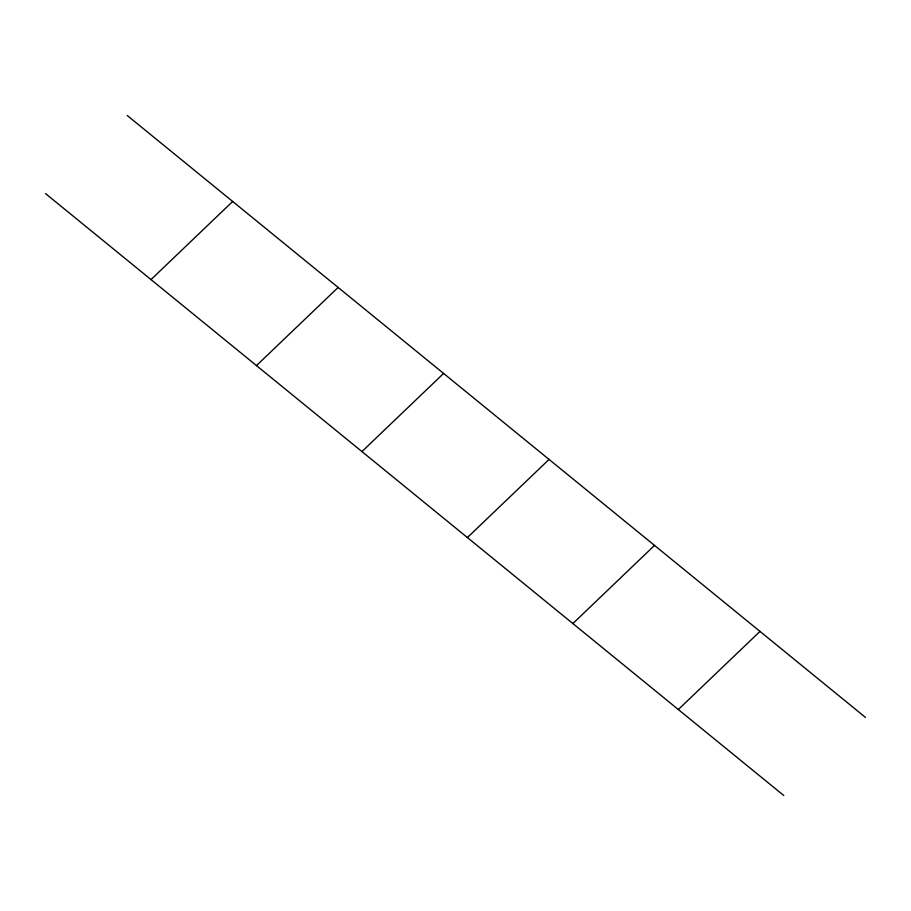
<?xml version="1.0" encoding="UTF-8"?>
<svg xmlns="http://www.w3.org/2000/svg" width="911" height="911" viewBox="0 0 911 911"><rect width="100%" height="100%" fill="white"/><g stroke="black" fill="none" stroke-linecap="round" stroke-linejoin="round"><path stroke-width="1.37" d="M151.01 279.597L232.669 201.468M256.481 365.584L338.129 287.455M361.94 451.571L443.6 373.442M467.4 537.558L549.06 459.429M572.871 623.545L654.519 545.416M678.331 709.532L759.99 631.403M127.21 115.481L865.45 717.39M45.55 193.61L783.79 795.519"/></g></svg>
